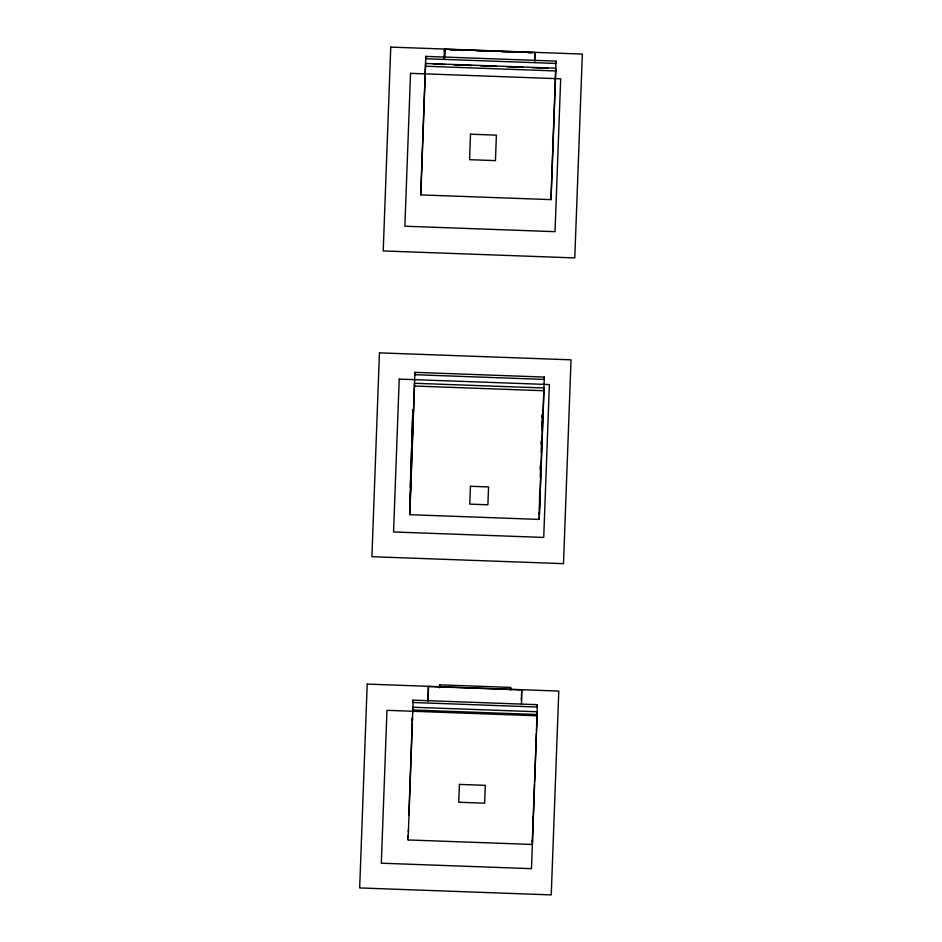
<?xml version="1.0" encoding="UTF-8"?>
<svg xmlns="http://www.w3.org/2000/svg" width="942" height="942" viewBox="0 0 942 942"><rect width="100%" height="100%" fill="white"/><g stroke="black" fill="none" stroke-linecap="round" stroke-linejoin="round"><path stroke-width="1.41" d="M409.758 514.697L414.562 383.276L544.017 387.986L543.958 390.73L539.201 519.407L409.758 514.697L414.88 372.361L544.323 377.071L544.288 379.414L414.833 374.704L414.88 372.361M409.841 509.74L409.888 507.408M409.935 504.653L412.796 409.852L412.525 425.443M412.525 434.45L412.832 416.929L410.241 487.132M532.407 839.711L532.371 844.456L408.098 839.946L408.133 835.201M408.333 832.092L408.381 829.89M408.887 814.818L412.419 717.78L412.372 720.536M420.803 194.9L425.607 63.479L555.839 68.213L551.035 199.633L420.803 194.9L420.838 190.154M412.761 712.34L412.949 707.242L537.223 711.763L537.175 714.519L412.902 709.997M413.126 700.153L413.091 702.496L537.352 707.018L537.399 704.675L413.126 700.153L408.098 839.946M425.784 56.379L425.749 58.722L555.968 63.455L556.004 61.124L425.784 56.379L420.803 192.498M428.174 700.683L428.422 686.506L521.75 689.897L521.503 704.074M444.412 51.786L444.447 49.726L444.129 58.51M444.671 57.756L444.824 49.255L534.891 52.528L534.738 61.03M439.62 686.906L439.655 684.846L510.588 687.424L510.552 689.497M533.16 819.328L533.207 816.584M539.201 519.407L539.248 516.652M539.295 514.45L539.33 512.107M539.377 509.363L539.684 491.842M536.646 725.057L536.693 722.302M537.034 716.862L537.07 714.66M542.121 421.639L542.239 414.551L542.133 417.494M542.133 430.4L542.286 421.639L542.121 426.031M551.058 194.888L551.023 197.231L556.004 61.124M551.035 199.633L551.082 196.878M444.494 57.968L444.824 49.255M427.88 701.06L428.422 686.506M439.549 687.778L439.655 684.846M510.482 690.356L510.588 687.424M534.561 61.242L534.891 52.528M521.373 700.094L521.75 689.897M540.225 468.904L540.343 465.96M541.155 443.929L541.261 440.997M540.225 477.217L540.661 465.395M541.155 452.184L541.591 440.432M539.307 515.192L544.323 377.071M532.36 842.054L534.467 783.932M534.585 781.872L536.375 733.429M536.481 730.721L537.399 704.675M537.223 711.763L531.476 868.665L381.322 863.202L386.974 710.327L537.128 715.79M450.3 49.938L463.476 50.409M476.64 50.892L488.345 51.315M501.509 51.798L514.685 52.281M527.85 52.752L532.242 52.917M433.32 64.103L445.083 64.527M453.914 64.845L471.553 65.493M480.373 65.81L496.552 66.399M506.843 66.776L523.022 67.365M531.841 67.683L548.008 68.271M425.56 66.223L555.792 70.956M414.515 386.02L543.958 390.73M367.203 684.092L359.667 887.929L551.247 894.9L558.783 691.063L367.203 684.092M379.449 352.861L371.913 556.698L563.493 563.657L571.029 359.82L379.449 352.861M390.753 47.1L383.217 250.937L574.797 257.908L582.333 54.071L390.753 47.1M399.22 379.096L393.568 531.971L543.722 537.435L549.374 384.548L399.22 379.096M410.524 73.335L404.872 226.21L555.026 231.673L560.678 78.798L410.524 73.335M470.494 134.2L469.552 159.681L495.445 160.623L496.387 135.142L470.494 134.2M459.413 784.403L458.754 802.243L484.635 803.185L485.295 785.345L459.413 784.403M470.435 486.284L469.775 504.123L487.897 504.782L488.557 486.943L470.435 486.284"/></g></svg>
